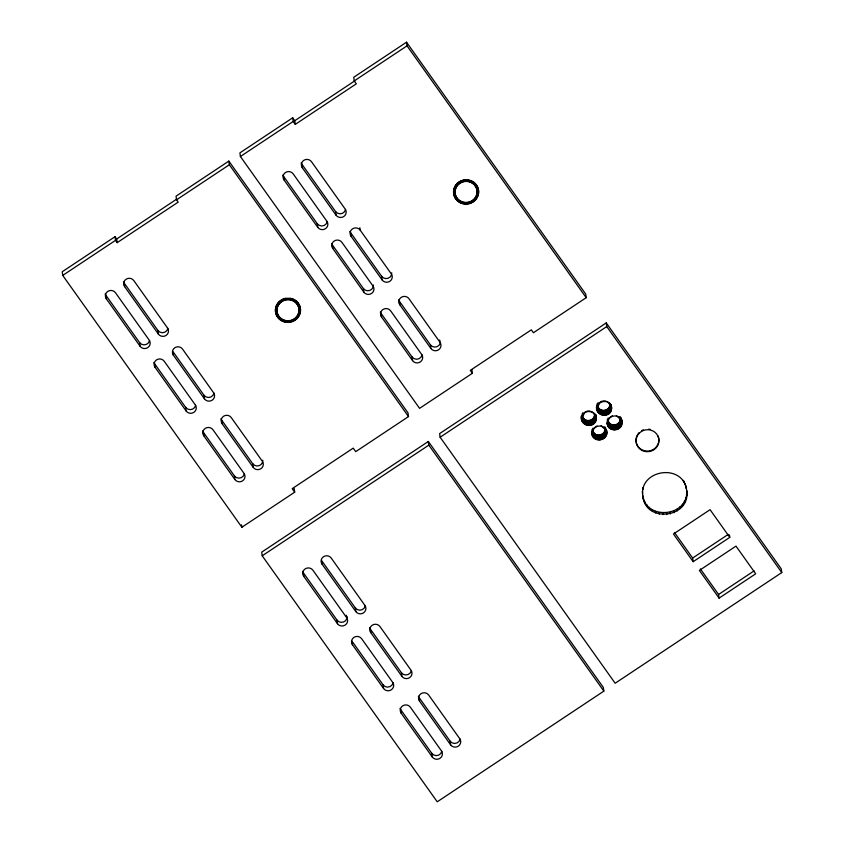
<?xml version="1.0" encoding="UTF-8"?>
<svg xmlns="http://www.w3.org/2000/svg" width="844" height="844" viewBox="0 0 844 844"><rect width="100%" height="100%" fill="white"/><g stroke="black" fill="none" stroke-linecap="round" stroke-linejoin="round"><path stroke-width="1.27" d="M582.128 421.167L581.432 415.997C579.121 425.408 594.049 429.427 596.191 419.837C598.449 410.406 582.55 408.158 581.653 417.622M584.913 412.294L582.666 416.63C584.734 423.519 596.223 420.502 594.419 413.465C598.807 423.361 581.474 426.146 582.434 415.596L582.93 418.592M597.394 411.028C593.015 400.626 612.079 397.25 611.605 408.496C610.982 419.088 594.208 416.081 596.687 405.858M592.804 430.176C593.807 438.658 607.923 434.998 604.483 427.096C610.634 443.849 582.455 435.894 597.077 425.882M600.168 402.166L597.921 406.502C599.989 413.391 611.478 410.374 609.684 403.337C614.063 413.233 596.729 416.008 597.7 405.468L598.196 408.464M608.566 423.034L608.06 420.038C609.073 428.52 623.178 424.859 619.739 416.957C625.889 433.711 597.71 425.766 612.333 415.744M642.611 494.763C645.407 521.086 688.757 516.897 686.678 490.596C691.099 517.678 645.723 523.691 642.833 496.388C638.465 470.203 681.403 462.765 686.415 488.644L686.193 487.02L686.9 492.221M581.906 419.542C585.008 427.729 598.744 423.013 595.801 414.636L596.349 418.635M592.277 434.111C595.368 442.309 609.104 437.593 606.171 429.206C611.32 440.695 590.716 444.471 591.749 431.769L592.499 435.736M597.172 409.403C600.263 417.601 613.999 412.885 611.056 404.498L611.605 408.496M607.395 424.458C605.064 415.153 620.867 412.368 621.923 421.873C623.431 431.59 606.941 432.719 607.163 422.833C609.547 433.784 627.261 425.977 620.298 416.947M606.393 430.83C603.998 422.39 589.935 426.02 592.129 434.586M596.951 404.677L597.415 403.559L597.636 405.183M472.376 373.291L470.298 370.379L531.33 329.835L533.408 332.747L586.2 297.689L585.704 294.039L406.523 42.2L353.731 77.268L354.237 80.918L356.305 83.83L295.273 124.374L294.767 120.713L292.699 117.801L239.907 152.869L240.403 156.52L419.573 408.348L472.376 373.291L471.87 369.64M294.693 492.179L292.193 488.665L353.225 448.132L355.725 451.645L408.517 416.577L408.021 412.927L228.84 161.098L176.048 196.156L176.554 199.806L178.2 202.127L117.158 242.661L116.662 239.01L115.016 236.7L62.224 271.757L62.72 275.418L241.89 527.247L294.693 492.179L294.187 488.528M240.403 156.52L293.195 121.452L292.699 117.801M354.237 80.918L407.03 45.85L406.523 42.2M116.662 239.01L176.607 199.195M294.767 120.713L354.712 80.908M62.72 275.418L115.512 240.35L115.016 236.7M176.554 199.806L229.346 164.749L228.84 161.098M606.256 322.914L439.629 433.584L440.125 437.234L615.16 683.239L781.776 572.58L781.28 568.919L606.256 322.914L606.752 326.575L781.776 572.58M428.33 441.475L261.703 552.145L262.21 555.795L437.234 801.8L603.861 691.13L603.354 687.48L428.33 441.475L428.826 445.126L603.861 691.13M440.125 437.234L606.752 326.575M262.21 555.795L428.826 445.126M729.438 534.938L729.775 537.375L693.156 561.693L692.65 558.042L728.193 534.431M719.077 598.132L699.37 570.438L735.989 546.121L755.696 573.804L719.077 598.132L718.571 594.482L754.114 570.871M600.59 401.86L601.962 401.174M585.325 411.999C588.901 409.393 594.746 411.935 594.83 416.482M602.964 400.911L606.024 401.122M616.394 415.691L620.024 418.993M601.128 425.83L604.758 429.121M606.963 401.522L609.189 403.537L610.096 406.344M407.03 45.85L586.2 297.689M729.775 537.375L710.068 509.681L673.449 534.009L693.156 561.693M674.461 532.48L692.65 558.042M700.383 568.919L718.571 594.482M293.195 121.452L295.273 124.374M359.871 227.743L360.209 230.18L391.31 273.899A5.539 5.317 -7.8 0 1 389.844 281.305A5.539 5.317 -7.8 0 1 382.163 279.976L351.051 236.257L350.555 232.606A5.539 5.317 -7.8 0 1 349.901 231.372M440.051 342.39L408.939 298.671A5.539 5.317 -7.8 0 0 401.259 297.341A5.539 5.317 -7.8 0 0 399.782 304.758L430.894 348.477A5.539 5.317 -7.8 0 0 438.585 349.806A5.539 5.317 -7.8 0 0 440.051 342.39L439.713 339.963M301.171 162.871A5.539 5.317 -7.8 0 0 301.814 164.105L335.574 211.549L336.07 215.199A5.539 5.317 -7.8 0 0 343.761 216.539A5.539 5.317 -7.8 0 0 345.228 209.122L311.478 161.679A5.539 5.317 -7.8 0 0 303.787 160.349A5.539 5.317 -7.8 0 0 302.321 167.756L336.07 215.199M350.555 232.606L381.657 276.326L382.163 279.976M398.642 299.863A5.539 5.317 -7.8 0 0 399.286 301.097L430.398 344.827L430.894 348.477M282.856 175.035A5.539 5.317 -7.8 0 0 283.51 176.269L317.26 223.713L317.766 227.363A5.539 5.317 -7.8 0 0 325.446 228.692A5.539 5.317 -7.8 0 0 326.913 221.286L293.163 173.843A5.539 5.317 -7.8 0 0 285.472 172.514A5.539 5.317 -7.8 0 0 284.006 179.92L317.766 227.363M331.597 243.526A5.539 5.317 -7.8 0 0 332.241 244.771L363.353 288.49L363.848 292.14A5.539 5.317 -7.8 0 0 371.539 293.469A5.539 5.317 -7.8 0 0 373.006 286.063L341.894 242.333A5.539 5.317 -7.8 0 0 334.213 241.004A5.539 5.317 -7.8 0 0 332.747 248.421L363.848 292.14M380.327 312.027A5.539 5.317 -7.8 0 0 380.971 313.261L412.083 356.98L412.579 360.631A5.539 5.317 -7.8 0 0 420.27 361.971A5.539 5.317 -7.8 0 0 421.736 354.554L390.635 310.835A5.539 5.317 -7.8 0 0 382.944 309.505A5.539 5.317 -7.8 0 0 381.477 316.911L412.579 360.631M229.346 164.749L408.517 416.577M115.512 240.35L117.158 242.661M123.488 281.769A5.539 5.317 -7.8 0 0 124.131 283.004L157.891 330.447L158.387 334.097A5.539 5.317 -7.8 0 0 166.078 335.427A5.539 5.317 -7.8 0 0 167.545 328.021L133.795 280.577A5.539 5.317 -7.8 0 0 126.104 279.237A5.539 5.317 -7.8 0 0 124.638 286.654L158.387 334.097M204.48 398.874L203.974 395.224L172.872 351.494L173.368 355.155L204.48 398.874A5.539 5.317 -7.8 0 0 212.16 400.204A5.539 5.317 -7.8 0 0 213.627 392.787L182.526 349.068A5.539 5.317 -7.8 0 0 174.835 347.739A5.539 5.317 -7.8 0 0 173.368 355.155M220.959 418.761A5.539 5.317 -7.8 0 0 221.603 419.995L252.715 463.715L253.211 467.365A5.539 5.317 -7.8 0 0 260.901 468.705A5.539 5.317 -7.8 0 0 262.368 461.288L231.256 417.569A5.539 5.317 -7.8 0 0 223.576 416.24A5.539 5.317 -7.8 0 0 222.099 423.646L253.211 467.365M355.799 611.562L355.303 607.912L321.543 560.469L322.049 564.119L355.799 611.562A5.539 5.317 -7.8 0 0 363.49 612.892A5.539 5.317 -7.8 0 0 364.956 605.486L331.207 558.042A5.539 5.317 -7.8 0 0 323.516 556.713A5.539 5.317 -7.8 0 0 322.049 564.119M369.63 627.736A5.539 5.317 -7.8 0 0 370.284 628.97L401.385 672.689L401.892 676.339A5.539 5.317 -7.8 0 0 409.572 677.669A5.539 5.317 -7.8 0 0 411.049 670.263L379.937 626.533A5.539 5.317 -7.8 0 0 372.246 625.204A5.539 5.317 -7.8 0 0 370.78 632.62L401.892 676.339M418.371 696.226A5.539 5.317 -7.8 0 0 419.014 697.461L450.126 741.18L450.622 744.841A5.539 5.317 -7.8 0 0 458.313 746.17A5.539 5.317 -7.8 0 0 459.78 738.753L428.668 695.034A5.539 5.317 -7.8 0 0 420.987 693.705A5.539 5.317 -7.8 0 0 419.521 701.111L450.622 744.841M346.652 617.639L312.892 570.206A5.539 5.317 -7.8 0 0 305.201 568.867A5.539 5.317 -7.8 0 0 303.734 576.283L337.494 623.727A5.539 5.317 -7.8 0 0 345.175 625.056A5.539 5.317 -7.8 0 0 346.652 617.639L346.314 615.213M105.173 293.923A5.539 5.317 -7.8 0 0 105.827 295.168L139.577 342.601L140.083 346.262A5.539 5.317 -7.8 0 0 147.763 347.591A5.539 5.317 -7.8 0 0 149.23 340.174L115.48 292.731A5.539 5.317 -7.8 0 0 107.789 291.402A5.539 5.317 -7.8 0 0 106.323 298.818L140.083 346.262M153.914 362.424A5.539 5.317 -7.8 0 0 154.558 363.658L185.669 407.378L186.165 411.028A5.539 5.317 -7.8 0 0 193.856 412.368A5.539 5.317 -7.8 0 0 195.323 404.951L164.211 361.232A5.539 5.317 -7.8 0 0 156.53 359.903A5.539 5.317 -7.8 0 0 155.064 367.309L186.165 411.028M202.644 430.925A5.539 5.317 -7.8 0 0 203.288 432.16L234.4 475.879L234.896 479.529A5.539 5.317 -7.8 0 0 242.587 480.858A5.539 5.317 -7.8 0 0 244.053 473.452L212.952 429.723A5.539 5.317 -7.8 0 0 205.261 428.393A5.539 5.317 -7.8 0 0 203.794 435.81L234.896 479.529M302.585 571.399A5.539 5.317 -7.8 0 0 303.239 572.633L336.988 620.076L337.494 623.727M383.577 688.504L383.081 684.853L351.969 641.124L352.476 644.774L383.577 688.504A5.539 5.317 -7.8 0 0 391.268 689.833A5.539 5.317 -7.8 0 0 392.734 682.416L361.622 638.697A5.539 5.317 -7.8 0 0 353.942 637.368A5.539 5.317 -7.8 0 0 352.476 644.774M400.056 708.39A5.539 5.317 -7.8 0 0 400.71 709.625L431.811 753.344L432.307 756.994A5.539 5.317 -7.8 0 0 439.998 758.323A5.539 5.317 -7.8 0 0 441.465 750.917L410.363 707.198A5.539 5.317 -7.8 0 0 402.672 705.858A5.539 5.317 -7.8 0 0 401.206 713.275L432.307 756.994M605.697 428.098L605.043 427.085L605.264 428.71M685.824 485.87L683.387 480.373L683.608 481.998M686.531 494.204L686.752 495.829M685.75 497.749L685.972 499.374M684.357 501.114L684.579 502.739M682.395 504.216L682.617 505.841M679.926 506.959L680.148 508.584M677.004 509.27L677.226 510.894M673.734 511.074L673.955 512.698M670.199 512.319L670.421 513.943M666.496 512.983L666.718 514.608M662.74 513.025L662.962 514.65M659.037 512.466L659.259 514.091M655.493 511.306L655.714 512.93M652.212 509.586L652.433 511.211M649.289 507.349L649.511 508.974M646.799 504.67L647.021 506.294M642.906 487.568L643.128 489.193M644.816 501.621L645.048 503.246M643.413 498.287L643.634 499.912M621.427 419.078L621.975 423.076M620.962 417.959L621.184 419.584M621.595 422.644L621.817 424.268M621.237 423.804L621.458 425.429M620.045 417.907L620.456 420.913M620.14 419.879L620.414 421.916M620.667 424.891L620.889 426.505M619.929 420.861L620.203 422.886M619.538 421.778L619.823 423.815M619.929 425.861L620.15 427.486M619 422.633L619.285 424.669M619.032 426.705L619.253 428.33M618.325 423.393L618.599 425.418M617.523 424.026L617.797 426.051M617.998 427.402L618.219 429.016M616.626 424.521L616.901 426.547M616.859 427.908L617.08 429.533M615.645 424.87L615.93 426.895M615.645 428.224L615.867 429.849M614.632 425.049L614.907 427.075M614.4 428.341L614.622 429.965M611.225 408.074L611.446 409.699M613.599 425.059L613.873 427.085M610.866 409.234L611.088 410.849M613.145 428.256L613.366 429.881M609.769 405.31L610.054 407.336M612.586 424.901L612.86 426.937M610.307 410.311L610.529 411.935M609.558 406.281L609.832 408.317M609.178 407.209L609.452 409.234M611.605 424.585L611.889 426.61M609.558 411.292L609.779 412.916M611.942 427.971L612.164 429.596M608.64 408.063L608.914 410.089M610.708 424.11L610.982 426.146M608.661 412.136L608.883 413.76M610.792 427.486L611.014 429.111M607.954 408.812L608.229 410.849M609.895 423.498L610.18 425.524M609.21 422.76L609.495 424.785M609.758 426.832L609.98 428.446M607.152 409.456L607.427 411.482M607.627 412.822L607.849 414.446M608.144 418.054L608.418 420.09M608.672 421.926L608.946 423.952M608.851 426.009L609.073 427.634M606.256 409.952L606.53 411.977M606.488 413.338L606.709 414.953M607.321 419.257L607.543 420.882M608.102 425.049L608.324 426.674M607.543 423.983L607.764 425.598M605.285 410.289L605.559 412.315M605.275 413.655L605.496 415.28M604.262 410.469L604.536 412.505M604.03 413.771L604.251 415.396M606.488 431.59L606.72 433.204M603.228 410.49L603.513 412.516M606.34 432.782L606.562 434.407M605.971 433.943L606.192 435.557M602.785 413.687L603.006 415.311M604.789 428.045L605.201 431.052M602.215 410.332L602.489 412.357M604.884 430.018L605.159 432.044M605.412 435.019L605.633 436.643M604.663 430.989L604.948 433.025M601.234 410.015L601.519 412.041M604.283 431.917L604.557 433.943M601.572 413.402L601.793 415.016M604.673 436L604.895 437.625M603.745 432.772L604.019 434.797M600.337 409.54L600.611 411.566M603.766 436.844L603.987 438.469M600.422 412.916L600.654 414.541M603.07 433.521L603.344 435.557M599.525 408.929L599.81 410.954M598.079 402.535L598.354 404.561M598.85 408.19L599.124 410.216M599.388 412.252L599.609 413.876M602.268 434.164L602.542 436.19M602.732 437.53L602.954 439.154M598.301 407.346L598.575 409.382M598.48 411.429L598.702 413.054M601.361 434.66L601.645 436.686M597.731 410.469L597.953 412.094M601.593 438.047L601.814 439.661M596.634 407.061L597.024 409.878M600.39 434.998L600.664 437.023M600.379 438.363L600.611 439.988M599.377 435.177L599.651 437.213M599.134 438.479L599.356 440.104M595.969 418.213L596.191 419.837M598.343 435.198L598.618 437.224M595.6 419.362L595.822 420.987M597.32 435.04L597.605 437.065M597.89 438.395L598.111 440.019M594.514 415.448L594.788 417.474M595.041 420.449L595.263 422.074M594.303 416.419L594.577 418.445M593.912 417.347L594.197 419.373M596.349 434.723L596.624 436.749M596.676 438.11L596.898 439.724M594.303 421.43L594.524 423.044M593.374 418.202L593.659 420.228M595.442 434.249L595.727 436.274M595.537 437.625L595.759 439.249M593.395 422.274L593.627 423.888M592.699 418.951L592.973 420.977M594.64 433.637L594.914 435.662M593.954 432.898L594.229 434.924M594.503 436.96L594.725 438.585M591.897 419.584L592.171 421.61M592.361 422.96L592.583 424.585M592.889 428.193L593.163 430.218M593.416 432.054L593.691 434.09M593.026 431.136L593.3 433.172M593.596 436.137L593.817 437.762M590.99 420.08L591.275 422.106M591.222 423.466L591.444 425.091M592.055 429.385L592.277 431.01M592.847 435.177L593.068 436.802M590.019 420.428L590.304 422.454M590.019 423.783L590.241 425.408M589.006 420.607L589.281 422.633M588.764 423.91L588.996 425.524M587.973 420.618L588.247 422.644M587.519 423.815L587.74 425.439M586.949 420.46L587.234 422.496M585.979 420.143L586.253 422.179M586.306 423.53L586.527 425.154M585.071 419.668L585.356 421.705M585.166 423.044L585.388 424.669M584.27 419.057L584.544 421.093M582.814 412.663L583.099 414.689M583.584 418.318L583.869 420.354M584.132 422.39L584.354 424.015M583.046 417.485L583.32 419.51M582.149 413.697L582.371 415.311M583.225 421.567L583.447 423.192M582.476 420.607L582.698 422.232M581.379 417.2L581.759 420.017M399.286 301.097L399.782 304.758M380.971 313.261L381.477 316.911M419.014 697.461L419.521 701.111M400.71 709.625L401.206 713.275M332.241 244.771L332.747 248.421M370.284 628.97L370.78 632.62M301.814 164.105L302.321 167.756M283.51 176.269L284.006 179.92M303.239 572.633L303.734 576.283M241.563 524.81L241.89 527.247M221.603 419.995L222.099 423.646M203.288 432.16L203.794 435.81M154.558 363.658L155.064 367.309M124.131 283.004L124.638 286.654M105.827 295.168L106.323 298.818M642.442 491.155L642.558 493.561M460.138 739.08A5.539 5.317 -7.8 0 1 450.126 741.18M411.408 670.59A5.539 5.317 -7.8 0 1 401.385 672.689M365.315 605.813A5.539 5.317 -7.8 0 1 355.303 607.912M244.412 473.779A5.539 5.317 -7.8 0 1 234.4 475.879M195.681 405.278A5.539 5.317 -7.8 0 1 185.669 407.378M149.588 340.512A5.539 5.317 -7.8 0 1 139.577 342.601M262.811 460.233A5.539 5.317 -7.8 0 1 252.715 463.715M213.986 393.125A5.539 5.317 -7.8 0 1 203.974 395.224M167.903 328.348A5.539 5.317 -7.8 0 1 157.891 330.447M393.093 682.754A5.539 5.317 -7.8 0 1 383.081 684.853M347.084 616.584A5.539 5.317 -7.8 0 1 336.988 620.076M441.823 751.244A5.539 5.317 -7.8 0 1 431.811 753.344M351.051 236.257A5.539 5.317 -7.8 0 1 352.518 228.84A5.539 5.317 -7.8 0 1 360.209 230.18M422.095 354.881A5.539 5.317 -7.8 0 1 412.083 356.98M373.449 284.998A5.539 5.317 -7.8 0 1 363.353 288.49M327.272 221.613A5.539 5.317 -7.8 0 1 317.26 223.713M440.41 342.727A5.539 5.317 -7.8 0 1 430.398 344.827M391.753 272.834A5.539 5.317 -7.8 0 1 381.657 276.326M345.586 209.449A5.539 5.317 -7.8 0 1 335.574 211.549M658.13 436.105A11.447 10.993 -7.8 0 1 653.098 449.599A11.447 10.993 -7.8 0 1 638.507 447.067A11.447 10.993 -7.8 0 1 638.971 432.772M641.767 430.598A11.447 10.993 -7.8 0 1 643.392 429.849M648.688 429.153A11.447 10.993 -7.8 0 1 650.46 429.459M290.315 298.248A12.554 12.059 -7.8 0 1 299.251 315.266A12.554 12.059 -7.8 0 1 279.765 319.348A12.554 12.059 -7.8 0 1 280.904 300.221M281.843 299.662A12.554 12.059 -7.8 0 1 285.958 298.238M290.674 320.425A11.077 10.645 -7.8 0 1 277.222 307.638A11.077 10.645 -7.8 0 1 295.432 302.194A11.077 10.645 -7.8 0 1 291.602 320.15M469.486 180.183A12.554 12.059 -7.8 0 1 475.077 200.144A12.554 12.059 -7.8 0 1 454.104 195.597A12.554 12.059 -7.8 0 1 468.42 179.951M282.529 321.258A12.554 12.059 -7.8 0 0 300.496 309.315A12.554 12.059 -7.8 0 0 280.936 300.422A12.554 12.059 -7.8 0 0 282.529 321.258M460.634 202.961A12.554 12.059 -7.8 0 0 478.611 191.029A12.554 12.059 -7.8 0 0 459.052 182.125A12.554 12.059 -7.8 0 0 460.634 202.961M642.263 450.538A11.447 10.993 -7.8 0 0 658.942 440.072A11.447 10.993 -7.8 0 0 641.345 431.506A11.447 10.993 -7.8 0 0 642.263 450.538M461.278 201.674A11.077 10.645 -7.8 0 0 477.134 191.145A11.077 10.645 -7.8 0 0 459.874 183.296A11.077 10.645 -7.8 0 0 461.278 201.674M283.173 319.971A11.077 10.645 -7.8 0 0 299.029 309.442A11.077 10.645 -7.8 0 0 281.769 301.593A11.077 10.645 -7.8 0 0 283.173 319.971M461.257 201.473A11.077 10.645 -7.8 0 0 477.113 190.944A11.077 10.645 -7.8 0 0 459.853 183.095A11.077 10.645 -7.8 0 0 461.257 201.473"/></g></svg>
